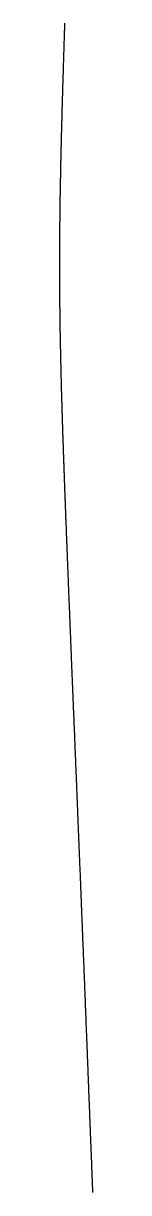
# Model space of a CAD drawing. Header units: metres. Extents: x -49 to 49, y -148 to 148.
# Drawn here: x -10.81 to -9.77, y -73.87 to -36.93 of the extents above; entities that cross this region are included whole.
import ezdxf

# ---------------------------------------------------------------- set-up
doc = ezdxf.new("R2010")
doc.units = ezdxf.units.M

msp = doc.modelspace()

# ---------------------------------------------------------------- linework, layer by layer
for points in [[(-10.653, -36.927), (-10.654, -36.963), (-10.655, -37), (-10.656, -37.036), (-10.657, -37.072), (-10.658, -37.109), (-10.659, -37.145), (-10.661, -37.181), (-10.662, -37.217), (-10.663, -37.253), (-10.664, -37.288), (-10.665, -37.324), (-10.666, -37.36), (-10.667, -37.395), (-10.668, -37.43), (-10.669, -37.466), (-10.671, -37.501), (-10.672, -37.536), (-10.673, -37.571), (-10.674, -37.606), (-10.675, -37.641), (-10.676, -37.676), (-10.677, -37.71), (-10.678, -37.745), (-10.679, -37.779), (-10.68, -37.814), (-10.681, -37.848), (-10.682, -37.882), (-10.683, -37.917), (-10.684, -37.951), (-10.685, -37.985), (-10.686, -38.019), (-10.687, -38.052), (-10.688, -38.086), (-10.689, -38.12), (-10.69, -38.153), (-10.691, -38.187), (-10.692, -38.22), (-10.693, -38.254), (-10.694, -38.287), (-10.695, -38.32), (-10.696, -38.353), (-10.697, -38.386), (-10.698, -38.419), (-10.699, -38.452), (-10.7, -38.485), (-10.701, -38.517), (-10.702, -38.55), (-10.703, -38.582), (-10.704, -38.615), (-10.705, -38.647), (-10.706, -38.68), (-10.707, -38.712), (-10.708, -38.744), (-10.709, -38.776), (-10.71, -38.808), (-10.711, -38.84), (-10.712, -38.872), (-10.713, -38.903), (-10.714, -38.935), (-10.715, -38.967), (-10.715, -38.998), (-10.716, -39.03), (-10.717, -39.061), (-10.718, -39.092), (-10.719, -39.124), (-10.72, -39.155), (-10.721, -39.186), (-10.722, -39.217), (-10.723, -39.248), (-10.723, -39.279), (-10.724, -39.31), (-10.725, -39.34), (-10.726, -39.371), (-10.727, -39.402), (-10.728, -39.432), (-10.729, -39.463), (-10.729, -39.493), (-10.73, -39.523), (-10.731, -39.554), (-10.732, -39.584), (-10.733, -39.614), (-10.734, -39.644), (-10.734, -39.674), (-10.735, -39.704), (-10.736, -39.734), (-10.737, -39.764), (-10.738, -39.793), (-10.739, -39.823), (-10.739, -39.853), (-10.74, -39.882), (-10.741, -39.912), (-10.742, -39.941), (-10.742, -39.971), (-10.743, -40), (-10.744, -40.029), (-10.745, -40.058), (-10.746, -40.087), (-10.746, -40.116), (-10.747, -40.145), (-10.748, -40.174), (-10.749, -40.203), (-10.749, -40.232), (-10.75, -40.261), (-10.751, -40.289), (-10.752, -40.318), (-10.752, -40.347), (-10.753, -40.375), (-10.754, -40.404), (-10.754, -40.432), (-10.755, -40.46), (-10.756, -40.489), (-10.757, -40.517), (-10.757, -40.545), (-10.758, -40.573), (-10.759, -40.601), (-10.759, -40.629), (-10.76, -40.657), (-10.761, -40.685), (-10.761, -40.713), (-10.762, -40.741), (-10.763, -40.768), (-10.763, -40.796), (-10.764, -40.824), (-10.765, -40.851), (-10.765, -40.879), (-10.766, -40.906), (-10.767, -40.934), (-10.767, -40.961), (-10.768, -40.988), (-10.769, -41.016), (-10.769, -41.043), (-10.77, -41.07), (-10.77, -41.097), (-10.771, -41.124), (-10.772, -41.151), (-10.772, -41.178), (-10.773, -41.205), (-10.773, -41.232), (-10.774, -41.259), (-10.775, -41.286), (-10.775, -41.312), (-10.776, -41.339), (-10.776, -41.366), (-10.777, -41.392), (-10.777, -41.419), (-10.778, -41.446), (-10.779, -41.472), (-10.779, -41.498), (-10.78, -41.525), (-10.78, -41.551), (-10.781, -41.577), (-10.781, -41.604), (-10.782, -41.63), (-10.782, -41.656), (-10.783, -41.682), (-10.783, -41.708), (-10.784, -41.734), (-10.784, -41.76), (-10.785, -41.786), (-10.785, -41.812), (-10.786, -41.838), (-10.786, -41.864), (-10.787, -41.89), (-10.787, -41.916), (-10.788, -41.941), (-10.788, -41.967), (-10.789, -41.993), (-10.789, -42.018), (-10.79, -42.044), (-10.79, -42.069), (-10.791, -42.095), (-10.791, -42.12), (-10.792, -42.146), (-10.792, -42.171), (-10.792, -42.197), (-10.793, -42.222), (-10.793, -42.247), (-10.794, -42.273), (-10.794, -42.298), (-10.795, -42.323), (-10.795, -42.348), (-10.795, -42.373), (-10.796, -42.399), (-10.796, -42.424), (-10.797, -42.449), (-10.797, -42.474), (-10.797, -42.499), (-10.798, -42.524), (-10.798, -42.549), (-10.798, -42.573), (-10.799, -42.598), (-10.799, -42.623), (-10.8, -42.648), (-10.8, -42.673), (-10.8, -42.698), (-10.801, -42.722), (-10.801, -42.747), (-10.801, -42.772), (-10.802, -42.796), (-10.802, -42.821), (-10.802, -42.846), (-10.803, -42.87), (-10.803, -42.895), (-10.803, -42.919), (-10.804, -42.944), (-10.804, -42.968), (-10.804, -42.993), (-10.804, -43.017), (-10.805, -43.041), (-10.805, -43.066), (-10.805, -43.09), (-10.806, -43.115), (-10.806, -43.139), (-10.806, -43.163), (-10.806, -43.187), (-10.807, -43.212), (-10.807, -43.236), (-10.807, -43.26), (-10.807, -43.284), (-10.808, -43.309), (-10.808, -43.333), (-10.808, -43.357), (-10.808, -43.381), (-10.808, -43.405), (-10.809, -43.429), (-10.809, -43.453), (-10.809, -43.477), (-10.809, -43.501), (-10.81, -43.525), (-10.81, -43.549), (-10.81, -43.573), (-10.81, -43.597), (-10.81, -43.621), (-10.81, -43.645), (-10.811, -43.669), (-10.811, -43.693), (-10.811, -43.717), (-10.811, -43.741), (-10.811, -43.765), (-10.811, -43.789), (-10.812, -43.813), (-10.812, -43.836), (-10.812, -43.86), (-10.812, -43.884), (-10.812, -43.908), (-10.812, -43.932), (-10.812, -43.956), (-10.812, -43.979), (-10.813, -44.003), (-10.813, -44.027), (-10.813, -44.051), (-10.813, -44.074), (-10.813, -44.098), (-10.813, -44.122), (-10.813, -44.146), (-10.813, -44.169), (-10.813, -44.193), (-10.813, -44.217), (-10.813, -44.241), (-10.813, -44.264), (-10.814, -44.288), (-10.814, -44.312), (-10.814, -44.335), (-10.814, -44.359), (-10.814, -44.383), (-10.814, -44.406), (-10.814, -44.43), (-10.814, -44.454), (-10.814, -44.477), (-10.814, -44.501), (-10.814, -44.525), (-10.814, -44.548), (-10.814, -44.572), (-10.814, -44.596), (-10.814, -44.619), (-10.814, -44.643), (-10.814, -44.667), (-10.814, -44.691), (-10.814, -44.714), (-10.814, -44.738), (-10.814, -44.762), (-10.814, -44.785), (-10.814, -44.809), (-10.813, -44.833), (-10.813, -44.856), (-10.813, -44.88), (-10.813, -44.904), (-10.813, -44.927), (-10.813, -44.951), (-10.813, -44.975), (-10.813, -44.999), (-10.813, -45.022), (-10.813, -45.046), (-10.813, -45.07), (-10.813, -45.094), (-10.813, -45.117), (-10.812, -45.141), (-10.812, -45.165), (-10.812, -45.189), (-10.812, -45.212), (-10.812, -45.236), (-10.812, -45.26), (-10.812, -45.284), (-10.811, -45.308), (-10.811, -45.331), (-10.811, -45.355), (-10.811, -45.379), (-10.811, -45.403), (-10.811, -45.427), (-10.811, -45.451), (-10.81, -45.475), (-10.81, -45.499), (-10.81, -45.523), (-10.81, -45.546), (-10.81, -45.57), (-10.809, -45.594), (-10.809, -45.618), (-10.809, -45.642), (-10.809, -45.666), (-10.809, -45.69), (-10.808, -45.715), (-10.808, -45.739), (-10.808, -45.763), (-10.808, -45.787), (-10.807, -45.811), (-10.807, -45.835), (-10.807, -45.859), (-10.807, -45.883), (-10.806, -45.908), (-10.806, -45.932), (-10.806, -45.956), (-10.805, -45.98), (-10.805, -46.005), (-10.805, -46.029), (-10.805, -46.053), (-10.804, -46.077), (-10.804, -46.102), (-10.804, -46.126), (-10.803, -46.151), (-10.803, -46.175), (-10.803, -46.199), (-10.802, -46.224), (-10.802, -46.248), (-10.802, -46.273), (-10.801, -46.297), (-10.801, -46.322), (-10.801, -46.347), (-10.8, -46.371), (-10.8, -46.396), (-10.8, -46.421), (-10.799, -46.445), (-10.799, -46.47), (-10.799, -46.495), (-10.798, -46.519), (-10.798, -46.544), (-10.797, -46.569), (-10.797, -46.594), (-10.797, -46.619), (-10.796, -46.644), (-10.796, -46.669), (-10.795, -46.694), (-10.795, -46.719), (-10.794, -46.744), (-10.794, -46.769), (-10.794, -46.794), (-10.793, -46.819), (-10.793, -46.844), (-10.792, -46.869), (-10.792, -46.895), (-10.791, -46.92), (-10.791, -46.945), (-10.79, -46.97), (-10.79, -46.996), (-10.789, -47.021), (-10.789, -47.047), (-10.788, -47.072), (-10.788, -47.098), (-10.787, -47.123), (-10.787, -47.149), (-10.786, -47.174), (-10.786, -47.2), (-10.785, -47.226), (-10.785, -47.251), (-10.784, -47.277), (-10.784, -47.303), (-10.783, -47.329), (-10.783, -47.355), (-10.782, -47.381), (-10.782, -47.407), (-10.781, -47.433), (-10.78, -47.459), (-10.78, -47.485), (-10.779, -47.511), (-10.779, -47.537), (-10.778, -47.563), (-10.778, -47.589), (-10.777, -47.616), (-10.776, -47.642), (-10.776, -47.668), (-10.775, -47.695), (-10.774, -47.721), (-10.774, -47.748), (-10.773, -47.774), (-10.773, -47.801), (-10.772, -47.827), (-10.771, -47.854), (-10.771, -47.881), (-10.77, -47.908), (-10.769, -47.934), (-10.769, -47.961), (-10.768, -47.988), (-10.767, -48.015), (-10.767, -48.042), (-10.766, -48.069), (-10.765, -48.096), (-10.765, -48.123), (-10.764, -48.151), (-10.763, -48.178), (-10.763, -48.205), (-10.762, -48.233), (-10.761, -48.26), (-10.76, -48.287), (-10.76, -48.315), (-10.759, -48.342), (-10.758, -48.37), (-10.757, -48.398), (-10.757, -48.425), (-10.756, -48.453), (-10.755, -48.481), (-10.754, -48.509), (-10.754, -48.537), (-10.753, -48.565), (-10.752, -48.593), (-10.751, -48.621), (-10.751, -48.649), (-10.75, -48.677), (-10.749, -48.706), (-10.748, -48.734), (-10.747, -48.762), (-10.747, -48.791), (-10.746, -48.819), (-10.745, -48.848), (-10.744, -48.876), (-10.743, -48.905), (-10.742, -48.934), (-10.742, -48.962), (-10.741, -48.991), (-10.74, -49.02), (-10.739, -49.049), (-10.738, -49.078), (-10.737, -49.107), (-10.736, -49.136), (-10.735, -49.166), (-10.735, -49.195), (-10.734, -49.224), (-10.733, -49.254), (-10.732, -49.283), (-10.731, -49.313), (-10.73, -49.342), (-10.729, -49.372), (-10.728, -49.401), (-10.727, -49.431), (-10.726, -49.461), (-10.725, -49.491), (-10.724, -49.521), (-10.724, -49.551), (-10.723, -49.581), (-10.722, -49.611), (-10.721, -49.641), (-10.72, -49.672), (-10.719, -49.702), (-10.718, -49.733), (-10.717, -49.763), (-10.716, -49.794), (-10.715, -49.824), (-10.714, -49.855), (-10.713, -49.886), (-10.712, -49.917), (-10.711, -49.948), (-10.71, -49.979), (-10.709, -50.01), (-10.708, -50.041), (-10.707, -50.072), (-10.706, -50.103), (-10.705, -50.135), (-10.703, -50.166), (-10.702, -50.198), (-10.701, -50.229), (-10.7, -50.261), (-10.699, -50.293), (-10.698, -50.324), (-10.697, -50.356), (-10.696, -50.388), (-10.695, -50.42), (-10.694, -50.452), (-10.693, -50.485), (-10.692, -50.517), (-10.69, -50.549), (-10.689, -50.582), (-10.688, -50.614), (-10.687, -50.647), (-10.686, -50.679), (-10.685, -50.712), (-10.684, -50.745), (-10.682, -50.778), (-10.681, -50.811), (-10.68, -50.844), (-10.679, -50.877), (-10.678, -50.91), (-10.677, -50.943), (-10.675, -50.977), (-10.674, -51.01), (-10.673, -51.044), (-10.672, -51.077), (-10.671, -51.111), (-10.669, -51.145), (-10.668, -51.179), (-10.667, -51.213), (-10.666, -51.247), (-10.665, -51.281), (-10.663, -51.315), (-10.662, -51.349), (-10.661, -51.384), (-10.66, -51.418), (-10.658, -51.453), (-10.657, -51.487), (-10.656, -51.522), (-10.655, -51.557), (-10.653, -51.592), (-10.652, -51.627), (-10.651, -51.662), (-10.649, -51.697), (-10.648, -51.732), (-10.647, -51.768), (-10.645, -51.803), (-10.644, -51.839), (-10.643, -51.874), (-10.641, -51.91), (-10.64, -51.946), (-10.639, -51.982), (-10.637, -52.018), (-10.636, -52.054), (-10.635, -52.09), (-10.633, -52.126), (-10.632, -52.162), (-10.631, -52.199), (-10.629, -52.235), (-10.628, -52.272), (-10.626, -52.309), (-10.625, -52.346), (-10.624, -52.383), (-10.622, -52.42), (-10.621, -52.457), (-10.619, -52.494), (-10.618, -52.531), (-10.617, -52.569), (-10.615, -52.606), (-10.614, -52.644), (-10.612, -52.682), (-10.611, -52.719), (-10.609, -52.757), (-10.608, -52.795), (-10.606, -52.833), (-10.605, -52.872), (-10.603, -52.91), (-10.602, -52.948), (-10.601, -52.987), (-10.599, -53.025), (-10.598, -53.064), (-10.596, -53.103), (-10.595, -53.142), (-10.593, -53.181), (-10.591, -53.22), (-10.59, -53.259), (-10.588, -53.298), (-10.587, -53.338), (-10.585, -53.377), (-10.584, -53.417), (-10.582, -53.457), (-10.581, -53.497), (-10.579, -53.537), (-10.578, -53.577), (-10.576, -53.617), (-10.574, -53.657), (-10.573, -53.697), (-10.571, -53.738), (-10.57, -53.779), (-10.568, -53.819), (-10.566, -53.86), (-10.565, -53.901), (-10.563, -53.942), (-10.562, -53.983), (-10.56, -54.024), (-10.558, -54.066), (-10.557, -54.107), (-10.555, -54.149), (-10.553, -54.191), (-10.552, -54.232), (-10.55, -54.274), (-10.548, -54.316), (-10.547, -54.358), (-10.545, -54.401), (-10.543, -54.443), (-10.542, -54.486), (-10.54, -54.528), (-10.538, -54.571), (-10.536, -54.614), (-10.535, -54.657), (-10.533, -54.7), (-10.531, -54.743), (-10.53, -54.786), (-10.528, -54.83), (-10.526, -54.873), (-10.524, -54.917), (-10.523, -54.961), (-10.521, -55.004), (-10.519, -55.048), (-10.517, -55.093), (-10.515, -55.137), (-10.514, -55.181), (-10.512, -55.226), (-10.51, -55.27), (-10.508, -55.315), (-10.507, -55.36), (-10.505, -55.405), (-10.503, -55.45), (-10.501, -55.495), (-10.499, -55.54), (-10.497, -55.586), (-10.496, -55.631), (-10.494, -55.677), (-10.492, -55.723), (-10.49, -55.769), (-10.488, -55.815), (-10.486, -55.861), (-10.484, -55.907), (-10.483, -55.954), (-10.481, -56), (-10.479, -56.047), (-10.477, -56.094), (-10.475, -56.141), (-10.473, -56.188), (-10.471, -56.235), (-10.469, -56.283), (-10.467, -56.33), (-10.465, -56.378), (-10.463, -56.425), (-10.461, -56.473), (-10.46, -56.521), (-10.458, -56.569), (-10.456, -56.617), (-10.454, -56.666), (-10.452, -56.714), (-10.45, -56.763), (-10.448, -56.812), (-10.446, -56.861), (-10.444, -56.91), (-10.442, -56.959), (-10.44, -57.008), (-10.438, -57.058), (-10.436, -57.107), (-10.434, -57.157), (-10.432, -57.207), (-10.43, -57.257), (-10.428, -57.307), (-10.426, -57.357), (-10.423, -57.407), (-10.421, -57.458), (-10.419, -57.508), (-10.417, -57.559), (-10.415, -57.61), (-10.413, -57.661), (-10.411, -57.712), (-10.409, -57.764), (-10.407, -57.815), (-10.405, -57.867), (-10.403, -57.918), (-10.401, -57.97), (-10.398, -58.022), (-10.396, -58.074), (-10.394, -58.127), (-10.392, -58.179), (-10.39, -58.232), (-10.388, -58.285), (-10.386, -58.337), (-10.383, -58.39), (-10.381, -58.444), (-10.379, -58.497), (-10.377, -58.55), (-10.375, -58.604), (-10.372, -58.658), (-10.37, -58.711), (-10.368, -58.765), (-10.366, -58.82), (-10.364, -58.874), (-10.361, -58.928), (-10.359, -58.983), (-10.357, -59.038), (-10.355, -59.093), (-10.352, -59.148), (-10.35, -59.203), (-10.348, -59.258), (-10.346, -59.314), (-10.343, -59.369), (-10.341, -59.425), (-10.339, -59.481), (-10.337, -59.537), (-10.334, -59.593), (-10.332, -59.65), (-10.33, -59.706), (-10.327, -59.763), (-10.325, -59.82), (-10.323, -59.877), (-10.32, -59.934), (-10.318, -59.991), (-10.316, -60.049), (-10.313, -60.106), (-10.311, -60.164), (-10.309, -60.222), (-10.306, -60.28), (-10.304, -60.338), (-10.302, -60.396), (-10.299, -60.455), (-10.297, -60.514), (-10.294, -60.572), (-10.292, -60.631), (-10.29, -60.691), (-10.287, -60.75), (-10.285, -60.809), (-10.282, -60.869), (-10.28, -60.929), (-10.277, -60.989), (-10.275, -61.049), (-10.273, -61.109), (-10.27, -61.169), (-10.268, -61.23), (-10.265, -61.291), (-10.263, -61.352), (-10.26, -61.413), (-10.258, -61.474), (-10.255, -61.535), (-10.253, -61.597), (-10.25, -61.658), (-10.248, -61.72), (-10.245, -61.782), (-10.243, -61.844), (-10.24, -61.907), (-10.238, -61.969), (-10.235, -62.032), (-10.233, -62.095), (-10.23, -62.158), (-10.228, -62.221), (-10.225, -62.284), (-10.222, -62.348), (-10.22, -62.412), (-10.217, -62.475), (-10.215, -62.539), (-10.212, -62.604), (-10.209, -62.668), (-10.207, -62.732), (-10.204, -62.797), (-10.202, -62.862), (-10.199, -62.927), (-10.196, -62.992), (-10.194, -63.057), (-10.191, -63.123), (-10.188, -63.189), (-10.186, -63.254), (-10.183, -63.32), (-10.18, -63.387), (-10.178, -63.453), (-10.175, -63.52), (-10.172, -63.586), (-10.17, -63.653), (-10.167, -63.72), (-10.164, -63.787), (-10.162, -63.855), (-10.159, -63.922), (-10.156, -63.99), (-10.153, -64.058), (-10.151, -64.126), (-10.148, -64.195), (-10.145, -64.263), (-10.143, -64.332), (-10.14, -64.4), (-10.137, -64.469), (-10.134, -64.539), (-10.131, -64.608), (-10.129, -64.677), (-10.126, -64.747), (-10.123, -64.817), (-10.12, -64.887), (-10.117, -64.957), (-10.115, -65.028), (-10.112, -65.098), (-10.109, -65.169), (-10.106, -65.24), (-10.103, -65.311), (-10.101, -65.383), (-10.098, -65.454), (-10.095, -65.526), (-10.092, -65.598), (-10.089, -65.67), (-10.086, -65.742), (-10.083, -65.814), (-10.08, -65.887), (-10.078, -65.96), (-10.075, -66.033), (-10.072, -66.106), (-10.069, -66.179), (-10.066, -66.253), (-10.063, -66.326), (-10.06, -66.4), (-10.057, -66.474), (-10.054, -66.549), (-10.051, -66.623), (-10.048, -66.698), (-10.045, -66.773), (-10.042, -66.848), (-10.039, -66.923), (-10.036, -66.998), (-10.033, -67.074), (-10.03, -67.15), (-10.027, -67.226), (-10.024, -67.302), (-10.021, -67.378), (-10.018, -67.455), (-10.015, -67.531), (-10.012, -67.608), (-10.009, -67.685), (-10.006, -67.763), (-10.003, -67.84), (-10, -67.918), (-9.997, -67.996), (-9.994, -68.074), (-9.991, -68.152), (-9.988, -68.231), (-9.985, -68.309), (-9.982, -68.388), (-9.979, -68.467), (-9.975, -68.546), (-9.972, -68.626), (-9.969, -68.706), (-9.966, -68.785), (-9.963, -68.865)], [(-9.963, -68.865), (-9.961, -68.915), (-9.959, -68.965), (-9.957, -69.015), (-9.955, -69.065), (-9.953, -69.115), (-9.951, -69.165), (-9.949, -69.215), (-9.947, -69.266), (-9.945, -69.316), (-9.943, -69.366), (-9.941, -69.416), (-9.939, -69.466), (-9.938, -69.516), (-9.936, -69.566), (-9.934, -69.616), (-9.932, -69.666), (-9.93, -69.716), (-9.928, -69.766), (-9.926, -69.816), (-9.924, -69.866), (-9.922, -69.916), (-9.92, -69.966), (-9.918, -70.016), (-9.916, -70.066), (-9.914, -70.116), (-9.912, -70.166), (-9.91, -70.216), (-9.908, -70.266), (-9.906, -70.316), (-9.904, -70.366), (-9.902, -70.416), (-9.9, -70.466), (-9.898, -70.516), (-9.896, -70.566), (-9.894, -70.616), (-9.893, -70.666), (-9.891, -70.716), (-9.889, -70.766), (-9.887, -70.816), (-9.885, -70.866), (-9.883, -70.916), (-9.881, -70.966), (-9.879, -71.016), (-9.877, -71.066), (-9.875, -71.116), (-9.873, -71.166), (-9.871, -71.216), (-9.869, -71.266), (-9.867, -71.316), (-9.865, -71.366), (-9.863, -71.416), (-9.861, -71.466), (-9.859, -71.516), (-9.857, -71.566), (-9.855, -71.616), (-9.853, -71.666), (-9.851, -71.716), (-9.849, -71.766), (-9.848, -71.816), (-9.846, -71.866), (-9.844, -71.916), (-9.842, -71.966), (-9.84, -72.016), (-9.838, -72.066), (-9.836, -72.116), (-9.834, -72.166), (-9.832, -72.216), (-9.83, -72.266), (-9.828, -72.316), (-9.826, -72.366), (-9.824, -72.416), (-9.822, -72.466), (-9.82, -72.516), (-9.818, -72.566), (-9.816, -72.617), (-9.814, -72.667), (-9.812, -72.717), (-9.81, -72.767), (-9.808, -72.817), (-9.806, -72.867), (-9.805, -72.917), (-9.803, -72.967), (-9.801, -73.017), (-9.799, -73.067), (-9.797, -73.117), (-9.795, -73.167), (-9.793, -73.217), (-9.791, -73.267), (-9.789, -73.317), (-9.787, -73.367), (-9.785, -73.417), (-9.783, -73.467), (-9.781, -73.517), (-9.779, -73.567), (-9.777, -73.617), (-9.775, -73.667), (-9.773, -73.717), (-9.771, -73.767), (-9.769, -73.817), (-9.767, -73.867)]]:
    msp.add_lwpolyline(points)

doc.saveas('drawing.dxf')
